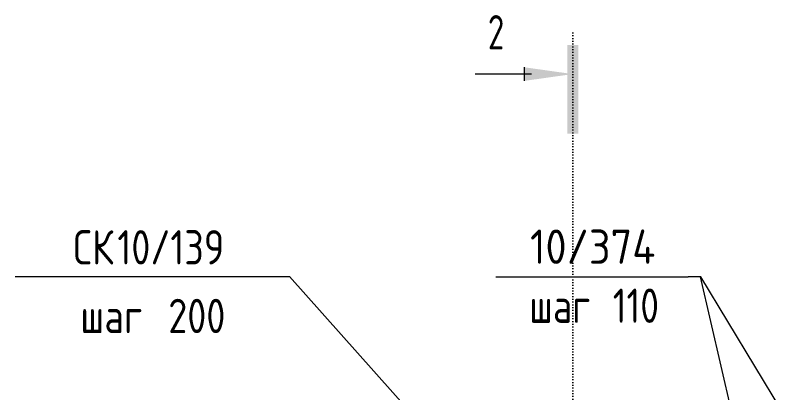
# Model space of a CAD drawing. Header units: millimetres. Extents: x 56549 to 83419, y -3049 to 32998.
# Drawn here: x 76933 to 79682, y 31622 to 32998 of the extents above; entities that cross this region are included whole.
import ezdxf

# ---------------------------------------------------------------- set-up
doc = ezdxf.new("R2010")
doc.units = ezdxf.units.MM
doc.linetypes.add('04 Пунктир 10мм', pattern=[10, 0, -10])
doc.layers.add('AA_Razrez', color=7, linetype='Continuous', lineweight=9)
doc.layers.add('AA_Vinoska', color=7, linetype='Continuous', lineweight=9)
doc.styles.add('GOST Common_1', font='GOST_Common.ttf', dxfattribs={"width": 0.85, "height": 125})
doc.styles.add('ISOCPEUR_1', font='isocpeur.TTF', dxfattribs={"width": 0.7, "height": 125})
doc.styles.add('ISOCPEUR_2', font='isocpeur.TTF', dxfattribs={"width": 0.9, "height": 125})
doc.styles.add('ISOCPEUR_3', font='isocpeur.TTF', dxfattribs={"width": 0.8, "height": 125})

# ---------------------------------------------------------------- blocks, each defined once
blk = doc.blocks.new('Разрез - Номер узла_ спереди-394134-Схема армирования вертикальных конструкций входной группы в осях 18-20_Н-А_1')
at = {"layer": 'AA_Razrez'}
for points in [[(7.329, 0.404), (7.329, -0.394), (0.873, -0.394), (0.873, 0.404)], [(3.497, -3.533), (2.503, -3.533), (3, 0)]]:
    blk.add_hatch(color=256, dxfattribs=at).paths.add_polyline_path(points)
for p, q in [((3, -3), (3, -7.096)), ((2.503, -3.533), (3.497, -3.533))]:
    blk.add_line(p, q, dxfattribs=at)
blk = doc.blocks.new('010_Текст с выноской - Текст 2 строки-3030202-Схема армирования вертикальных конструкций входной группы в осях 18-20_Н-А_1')
at = {"layer": 'AA_Vinoska'}
blk.add_line((-10, 0), (10, 0), dxfattribs=at)
blk = doc.blocks.new('042_М_Арматуры - Диам длина поз _ Шаг-2260295-Схема армирования вертикальных конструкций входной группы в осях 18-20_Н-А_1')
at = {"layer": 'AA_Vinoska'}
blk.add_line((-7, 0), (7, 0), dxfattribs=at)

msp = doc.modelspace()

# ---------------------------------------------------------------- linework, layer by layer
at = {"layer": 'AA_Razrez', "linetype": '04 Пунктир 10мм'}
msp.add_line((78963.8743, 32933.3394), (78963.8743, 26062.7917), dxfattribs=at)
at = {"layer": 'AA_Vinoska'}
for p, q in [((78379.495, 31544.6267), (77932.7947, 32045.9562)), ((79430.1591, 32044.8152), (79384.0518, 32044.8152)), ((79429.5642, 32044.8152), (79384.0518, 32044.8152)), ((79596.4433, 31327.3827), (79429.5642, 32044.8152)), ((79731.2056, 31548.7916), (79430.1591, 32044.8152))]:
    msp.add_line(p, q, dxfattribs=at)

# ---------------------------------------------------------------- block references
at = {"layer": 'AA_Razrez', "xscale": 49.99999999999998, "yscale": 49.99999999999998, "zscale": 49.99999999999998, "rotation": 269.9999999999996}
msp.add_blockref('Разрез - Номер узла_ спереди-394134-Схема армирования вертикальных конструкций входной группы в осях 18-20_Н-А_1', (78963.8743, 32933.3394), dxfattribs=at)
at = {"layer": 'AA_Vinoska'}
for name, p, xscale, yscale, zscale in [('010_Текст с выноской - Текст 2 строки-3030202-Схема армирования вертикальных конструкций входной группы в осях 18-20_Н-А_1', (77432.7947, 32045.9562), 50, 50, 50), ('042_М_Арматуры - Диам длина поз _ Шаг-2260295-Схема армирования вертикальных конструкций входной группы в осях 18-20_Н-А_1', (79034.0518, 32044.8152), 49.99999999999998, 49.99999999999998, 49.99999999999998)]:
    msp.add_blockref(name, p, dxfattribs=dict(at, xscale=xscale, yscale=yscale, zscale=zscale))

# ---------------------------------------------------------------- texts
at = {"layer": 'AA_Razrez', "insert": (78654.8308, 32998.0701), "char_height": 125, "width": 75.759469, "attachment_point": 1, "style": 'ISOCPEUR_1'}
msp.add_mtext('\\fISOCPEUR|b0|i0|c204|p34|;\\W.7;2', dxfattribs=at)
at = {"layer": 'AA_Vinoska', "char_height": 125, "attachment_point": 1}
for s, insert, width, style in [('СК', (77145.0838, 32215.0714), 194.208797, 'GOST Common_1'), ('10/139', (77305.3221, 32215.0714), 497.447094, 'GOST Common_1'), ('10/374', (78808.4088, 32217.3276), 566.392219, 'ISOCPEUR_2'), (' 110', (79046.1046, 32002.375), 282.194, 'ISOCPEUR_3'), (' 200', (77426.1903, 31965.0714), 320.274156, 'GOST Common_1'), ('шаг', (78805.3338, 32002.375), 291.81425, 'ISOCPEUR_3'), ('шаг', (77170.3713, 31965.0714), 310.052641, 'GOST Common_1')]:
    msp.add_mtext(s, dxfattribs=dict(at, insert=insert, width=width, style=style))

doc.saveas('drawing.dxf')
